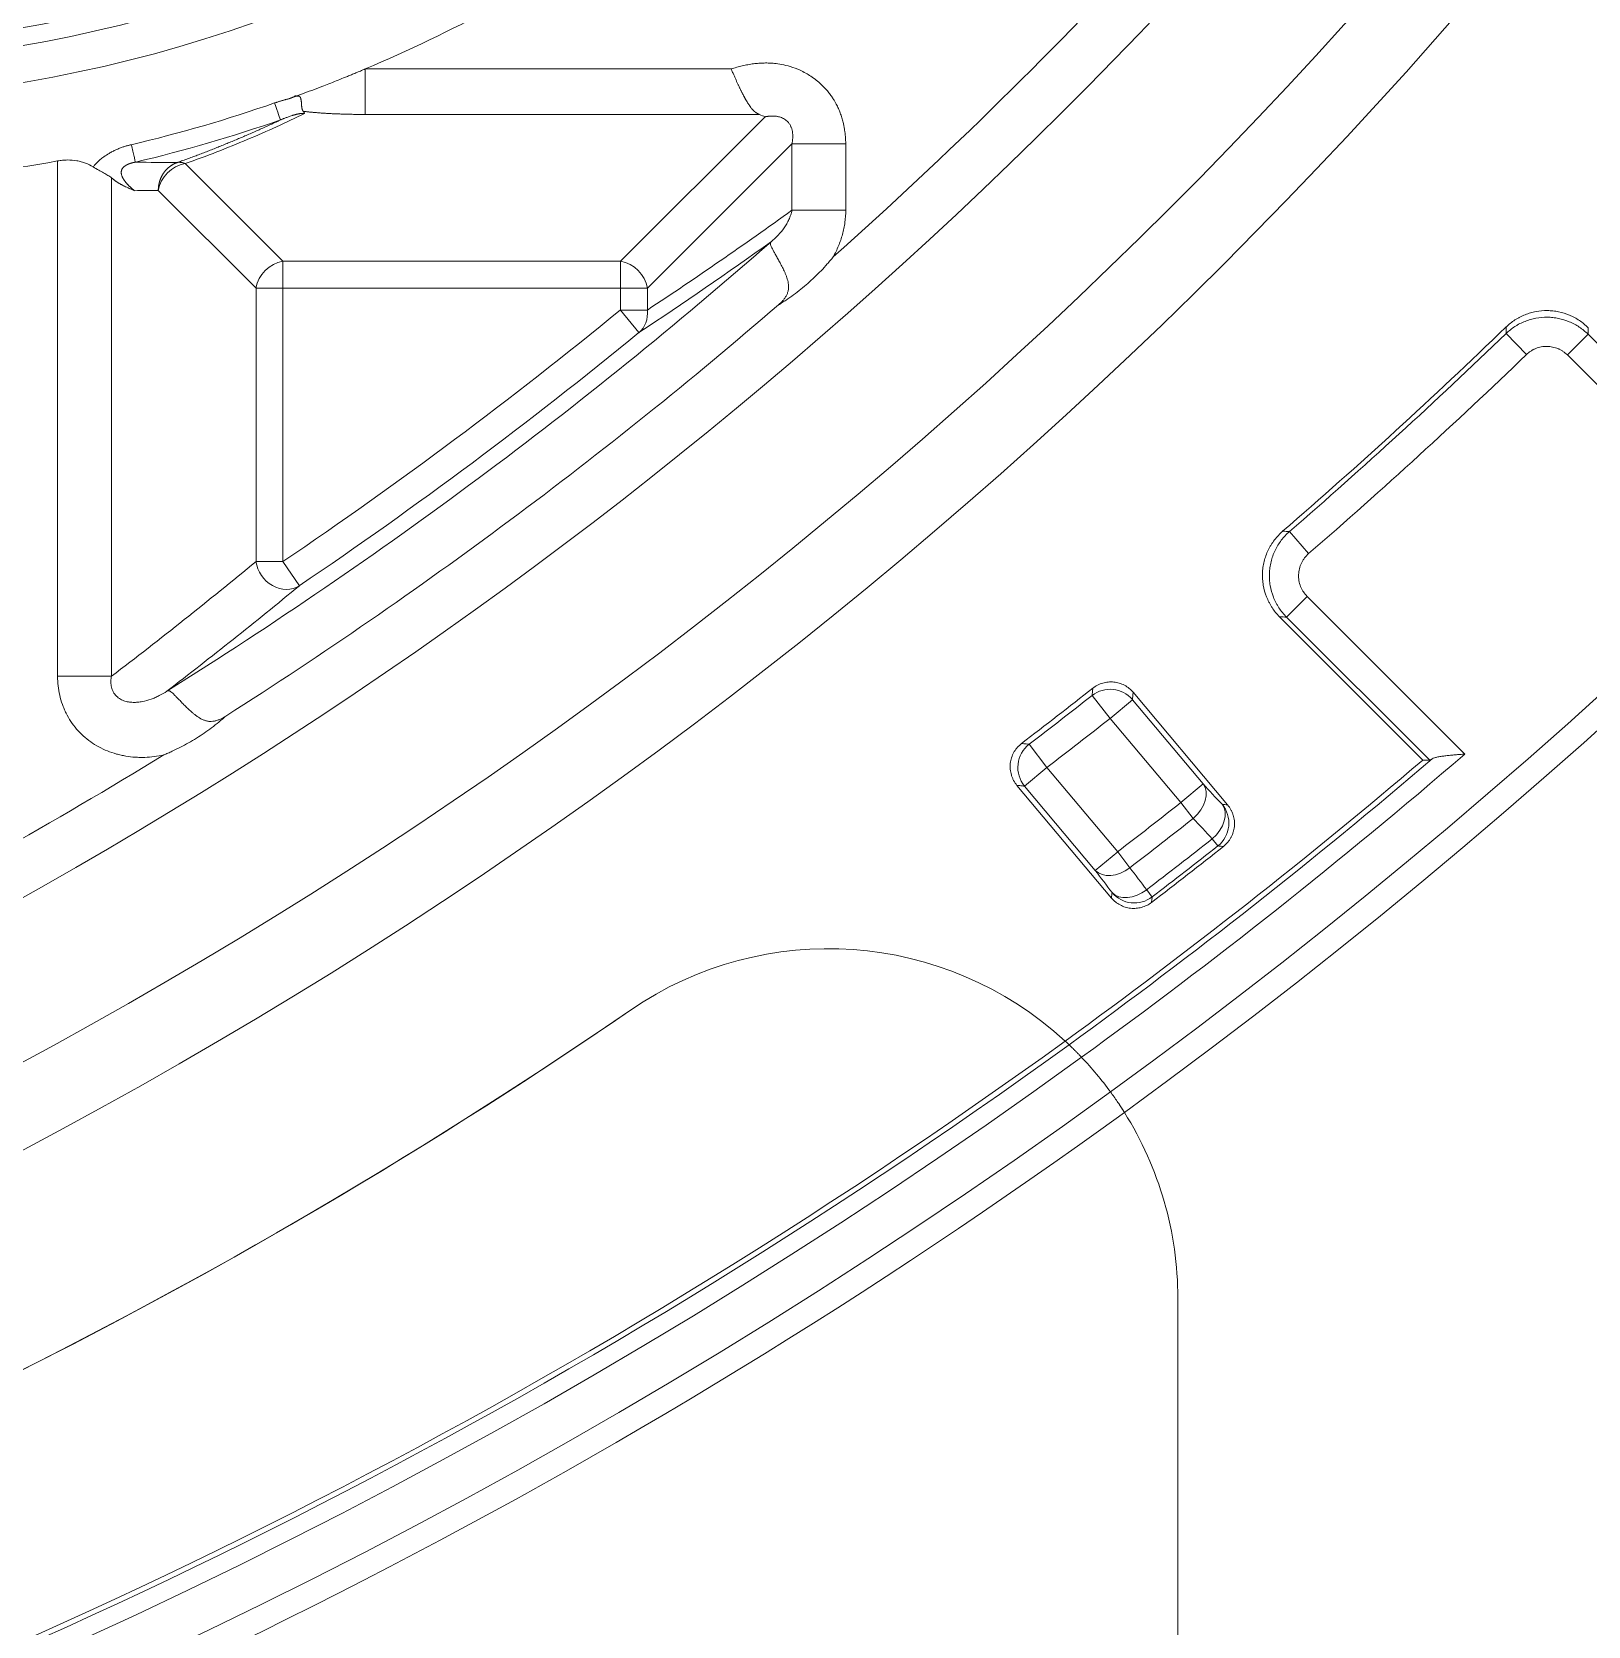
# Model space of a CAD drawing. Header units: millimetres. Extents: x 559 to 1112, y 323 to 643.
# Drawn here: x 759.47 to 786.19, y 403.08 to 430.45 of the extents above; entities that cross this region are included whole.
import ezdxf

# ---------------------------------------------------------------- set-up
doc = ezdxf.new("R2010")
doc.units = ezdxf.units.MM
doc.layers.add('core', color=7, linetype='Continuous', lineweight=20)

msp = doc.modelspace()

# ---------------------------------------------------------------- linework, layer by layer
at = {"layer": 'core', "lineweight": 13}
for p, q in [((771.477, 429.812), (765.195, 429.812)), ((765.195, 429.031), (771.963, 429.031)), ((769.576, 426.509), (772.058, 428.99)), ((772.52, 428.528), (770.038, 426.047)), ((772.52, 428.528), (773.444, 428.528)), ((772.52, 428.528), (772.52, 427.387)), ((773.444, 427.387), (773.444, 428.528)), ((759.913, 428.233), (759.913, 419.384)), ((762.104, 428.186), (763.781, 426.509)), ((760.838, 419.384), (760.838, 427.942)), ((763.319, 426.047), (761.642, 427.724)), ((773.444, 427.387), (772.52, 427.387)), ((769.576, 426.509), (763.781, 426.509)), ((763.781, 426.047), (763.781, 426.509)), ((769.576, 426.509), (769.576, 426.047)), ((763.319, 426.047), (763.781, 426.047)), ((763.319, 426.047), (763.319, 421.354)), ((763.781, 426.047), (769.576, 426.047)), ((763.781, 421.354), (763.781, 426.047)), ((769.576, 426.047), (770.038, 426.047)), ((769.576, 426.047), (769.576, 425.673)), ((770.038, 425.673), (770.038, 426.047)), ((769.576, 425.673), (769.894, 425.285)), ((770.038, 425.673), (769.576, 425.673)), ((785.128, 424.907), (784.78, 425.269)), ((785.832, 424.901), (786.188, 425.256)), ((786.188, 425.256), (788.702, 422.742)), ((788.563, 422.17), (785.832, 424.901)), ((781.391, 421.49), (781.062, 421.87)), ((763.781, 421.354), (763.319, 421.354)), ((763.781, 421.354), (764.063, 420.938)), ((781.365, 420.756), (781.01, 420.4)), ((781.365, 420.756), (784.072, 418.049)), ((783.35, 417.946), (780.892, 420.405)), ((783.469, 417.942), (781.01, 420.4)), ((760.838, 419.384), (759.913, 419.384)), ((778.379, 419.109), (780, 417.176)), ((777.982, 418.661), (777.672, 419.054)), ((777.982, 418.661), (778.366, 418.982)), ((779.579, 417.536), (778.366, 418.982)), ((779.196, 417.215), (777.982, 418.661)), ((776.898, 417.819), (776.594, 418.216)), ((776.514, 417.497), (776.898, 417.819)), ((776.898, 417.819), (778.112, 416.372)), ((778.006, 415.577), (776.383, 417.511)), ((777.728, 416.05), (776.514, 417.497)), ((779.196, 417.215), (779.579, 417.536)), ((779.409, 416.944), (779.196, 417.215)), ((777.728, 416.05), (778.112, 416.372)), ((778.322, 416.098), (778.112, 416.372)), ((779.735, 416.593), (779.831, 416.471)), ((778.704, 415.594), (778.61, 415.718)), ((779.145, 408.707), (779.145, 402.839)), ((779.145, 408.707), (779.145, 402.839))]:
    msp.add_line(p, q, dxfattribs=at)
for centre, radius, start, end in [((719.145, 493.318), 100.6, 305.96599, 77.45703), ((719.145, 493.318), 100.175, 305.97379, 77.45703), ((719.145, 493.318), 99.403, 314.29502, 77.77562), ((719.145, 493.318), 99.101, 314.55525, 77.77562), ((719.145, 493.318), 99.011, 314.62948, 77.83606), ((719.145, 487.282), 85.99, 282.44405, 347.55593), ((719.145, 487.282), 84.657, 283.17659, 346.81803), ((755.361, 453.078), 23.828, 155, 0), ((755.361, 453.078), 23.204, 155, 0), ((755.361, 453.078), 22.9, 155, 0), ((719.145, 487.282), 82.185, 290.31629, 318.42626), ((755.361, 453.078), 25.259, 292.9127, 303.8864), ((719.145, 487.282), 81.296, 311.7016, 317.26117), ((755.361, 453.078), 25.246, 283.3203, 289.1403), ((755.361, 453.078), 25.554, 283.3203, 289.1403), ((755.361, 453.078), 25.259, 274.1211, 280.3825), ((719.145, 487.282), 80.395, 302.03563, 311.25927), ((719.145, 487.282), 81.296, 302.47926, 310.82023), ((719.145, 487.282), 79.617, 304.09967, 309.30282), ((719.145, 493.318), 94.463, 310.86054, 314.01276), ((719.145, 487.282), 80.119, 304.09967, 309.30282), ((719.145, 493.318), 94.544, 310.91241, 313.96533), ((719.145, 493.318), 95.046, 310.91241, 313.96533), ((719.145, 493.318), 94.463, 307.35638, 308.29475), ((719.145, 493.318), 94.554, 307.41388, 308.24145), ((719.145, 493.318), 95.055, 307.41388, 308.24145), ((719.145, 487.282), 81.296, 292.25007, 301.59268), ((719.145, 493.318), 99.403, 305.94357, 310.78089), ((719.145, 493.318), 99.011, 305.90558, 310.42592), ((719.145, 493.318), 99.101, 305.91575, 310.50491), ((719.145, 493.318), 96.942, 307.46426, 308.27569), ((719.145, 493.318), 97.287, 307.46426, 308.27569), ((719.145, 493.318), 97.764, 307.46272, 308.29808), ((719.145, 493.318), 97.987, 307.42483, 308.33888), ((719.145, 493.318), 97.919, 307.46272, 308.29808), ((773.145, 408.707), 6, 47.3506, 124.4987), ((773.145, 408.707), 6, 47.3506, 124.4987), ((719.145, 487.282), 89.341, 235.50132, 304.49868), ((719.145, 487.282), 89.341, 270, 304.49868), ((719.145, 493.318), 99.011, 270, 305.90558), ((719.145, 493.318), 99.101, 270, 305.91575), ((719.145, 493.318), 99.403, 234.05643, 305.94357), ((773.145, 408.707), 6, 36.1552, 43.5558), ((773.145, 408.707), 6, 36.1552, 43.5558), ((719.145, 493.318), 100.175, 234.02621, 305.97379), ((719.145, 493.318), 100.6, 270, 305.96564), ((773.145, 408.707), 6, 0, 32.0971), ((773.145, 408.707), 6, 360, 32.0975)]:
    msp.add_arc(centre, radius, start, end, dxfattribs=at)
for centre, major_axis, ratio, start_param, end_param in [((762.104, 427.724), (-0.356, -0.356), 0.854588, 4.005238, 5.41954), ((728.703, 487.282), (74.576, 0), 0.992534, 5.299878, 5.340414), ((763.781, 426.047), (0.356, 0.356), 0.854588, 0.863645, 2.277948), ((769.576, 426.047), (0.356, -0.356), 0.854588, 0.863645, 2.277948), ((769.576, 425.673), (0.277, -0.42), 0.889007, 0.114547, 1.03955), ((708.152, 487.282), (86.346, 0), 0.992534, 5.368669, 5.405474), ((763.781, 421.354), (0.32, -0.388), 0.873673, 4.088235, 6.175403), ((777.982, 418.661), (-0.499, 0.051), 0.997346, 3.943665, 5.481113), ((776.898, 417.819), (0.055, 0.498), 0.997136, 0.764263, 2.37733), ((779.196, 417.215), (0.368, 0.341), 0.687203, 4.657564, 6.211081), ((779.521, 416.864), (0.368, 0.341), 0.687214, 4.657832, 6.21108), ((779.521, 416.864), (0.051, 0.499), 0.997181, 3.91355, 5.511228), ((778.112, 416.372), (-0.4, -0.303), 0.688349, 0.072212, 1.574579), ((778.4, 415.992), (-0.4, -0.303), 0.688349, 0.072213, 1.574561), ((778.4, 415.992), (-0.498, 0.055), 0.99738, 0.80885, 2.332742)]:
    msp.add_ellipse(centre, major_axis=major_axis, ratio=ratio, start_param=start_param, end_param=end_param, dxfattribs=at)
for points, degree, knots in [([(765.195, 429.812), (765.167, 429.8), (765.113, 429.777), (765.034, 429.744), (764.96, 429.714), (764.89, 429.685), (764.802, 429.65), (764.697, 429.607), (764.573, 429.558), (764.434, 429.504), (764.276, 429.444), (764.144, 429.395), (764.056, 429.363), (764.028, 429.352), (764.014, 429.347)], 3, [0, 0, 0, 0, 0.071466, 0.138927, 0.20238, 0.261808, 0.317189, 0.425116, 0.529853, 0.631442, 0.778683, 0.928282, 0.963901, 1, 1, 1, 1]), ([(765.195, 429.031), (765.195, 429.035), (765.195, 429.043), (765.195, 429.056), (765.195, 429.069), (765.195, 429.083), (765.195, 429.098), (765.195, 429.112), (765.195, 429.127), (765.195, 429.142), (765.195, 429.157), (765.195, 429.173), (765.195, 429.188), (765.195, 429.203), (765.195, 429.218), (765.195, 429.234), (765.195, 429.248), (765.195, 429.263), (765.195, 429.277), (765.195, 429.291), (765.195, 429.305), (765.195, 429.319), (765.195, 429.332), (765.195, 429.345), (765.195, 429.359), (765.195, 429.374), (765.195, 429.389), (765.195, 429.404), (765.195, 429.419), (765.195, 429.434), (765.195, 429.449), (765.195, 429.464), (765.195, 429.48), (765.195, 429.495), (765.195, 429.51), (765.195, 429.526), (765.195, 429.541), (765.195, 429.557), (765.195, 429.572), (765.195, 429.587), (765.195, 429.603), (765.195, 429.618), (765.195, 429.633), (765.195, 429.648), (765.195, 429.664), (765.195, 429.679), (765.195, 429.694), (765.195, 429.709), (765.195, 429.724), (765.195, 429.739), (765.195, 429.754), (765.195, 429.768), (765.195, 429.783), (765.195, 429.798), (765.195, 429.807), (765.195, 429.812)], 3, [0, 0, 0, 0, 0.030149, 0.059591, 0.088324, 0.116352, 0.143672, 0.170286, 0.196193, 0.221394, 0.245888, 0.269676, 0.292756, 0.315129, 0.336795, 0.357754, 0.378007, 0.397553, 0.416393, 0.434526, 0.451954, 0.468674, 0.484688, 0.499996, 0.517671, 0.535242, 0.55271, 0.570074, 0.587334, 0.60449, 0.621544, 0.638496, 0.655346, 0.672093, 0.688737, 0.705277, 0.721715, 0.738049, 0.754281, 0.77041, 0.786435, 0.802359, 0.818179, 0.833897, 0.849512, 0.865024, 0.880432, 0.895738, 0.91094, 0.926039, 0.941036, 0.955931, 0.970723, 0.985412, 1, 1, 1, 1]), ([(773.444, 428.528), (773.444, 428.537), (773.443, 428.553), (773.442, 428.578), (773.441, 428.604), (773.439, 428.631), (773.437, 428.658), (773.434, 428.686), (773.431, 428.714), (773.427, 428.742), (773.423, 428.772), (773.418, 428.801), (773.412, 428.831), (773.406, 428.862), (773.395, 428.91), (773.377, 428.975), (773.35, 429.056), (773.318, 429.134), (773.287, 429.199), (773.257, 429.254), (773.227, 429.304), (773.189, 429.36), (773.142, 429.421), (773.085, 429.486), (773.017, 429.554), (772.937, 429.622), (772.821, 429.706), (772.672, 429.789), (772.501, 429.853), (772.352, 429.89), (772.231, 429.908), (772.131, 429.914), (772.042, 429.915), (771.951, 429.911), (771.875, 429.903), (771.812, 429.894), (771.764, 429.885), (771.715, 429.876), (771.667, 429.865), (771.619, 429.853), (771.572, 429.841), (771.524, 429.827), (771.493, 429.817), (771.477, 429.812)], 3, [0, 0, 0, 0, 0.008869, 0.017964, 0.027282, 0.036821, 0.046577, 0.056547, 0.066729, 0.077121, 0.08772, 0.098525, 0.109535, 0.120747, 0.132163, 0.163031, 0.193503, 0.223645, 0.25352, 0.270972, 0.291847, 0.316118, 0.343765, 0.374788, 0.409207, 0.447075, 0.488479, 0.563998, 0.629461, 0.684694, 0.729343, 0.760941, 0.792915, 0.825305, 0.858153, 0.875841, 0.893529, 0.911222, 0.928928, 0.946654, 0.964403, 0.982184, 1, 1, 1, 1]), ([(771.963, 429.031), (771.961, 429.032), (771.956, 429.033), (771.95, 429.036), (771.943, 429.039), (771.937, 429.042), (771.931, 429.045), (771.924, 429.049), (771.918, 429.052), (771.912, 429.056), (771.905, 429.06), (771.899, 429.064), (771.893, 429.069), (771.886, 429.074), (771.88, 429.079), (771.874, 429.084), (771.867, 429.09), (771.861, 429.096), (771.855, 429.102), (771.848, 429.109), (771.842, 429.116), (771.836, 429.123), (771.826, 429.134), (771.811, 429.154), (771.788, 429.187), (771.756, 429.235), (771.731, 429.279), (771.713, 429.31), (771.707, 429.321), (771.701, 429.333), (771.694, 429.345), (771.687, 429.358), (771.68, 429.372), (771.672, 429.387), (771.664, 429.402), (771.656, 429.418), (771.648, 429.435), (771.639, 429.452), (771.63, 429.471), (771.621, 429.49), (771.611, 429.51), (771.602, 429.531), (771.592, 429.553), (771.581, 429.575), (771.571, 429.598), (771.56, 429.622), (771.549, 429.647), (771.538, 429.673), (771.526, 429.699), (771.514, 429.726), (771.502, 429.754), (771.489, 429.783), (771.481, 429.802), (771.477, 429.812)], 3, [0, 0, 0, 0, 0.008006, 0.016222, 0.024655, 0.033311, 0.042193, 0.051306, 0.060655, 0.070244, 0.080075, 0.090152, 0.100479, 0.111058, 0.121891, 0.132982, 0.144333, 0.155945, 0.167821, 0.179963, 0.192372, 0.20505, 0.217998, 0.249849, 0.300204, 0.369061, 0.456414, 0.469363, 0.482948, 0.49717, 0.512029, 0.527524, 0.543656, 0.560425, 0.57783, 0.595872, 0.61455, 0.633866, 0.653818, 0.674406, 0.695632, 0.717494, 0.739993, 0.763128, 0.7869, 0.811309, 0.836355, 0.862037, 0.888356, 0.915312, 0.942905, 0.971134, 1, 1, 1, 1]), ([(763.639, 429.228), (763.646, 429.23), (763.659, 429.235), (763.679, 429.241), (763.699, 429.248), (763.719, 429.254), (763.739, 429.26), (763.759, 429.266), (763.779, 429.272), (763.799, 429.278), (763.818, 429.283), (763.837, 429.288), (763.857, 429.293), (763.87, 429.296), (763.876, 429.298)], 3, [0, 0, 0, 0, 0.086639, 0.172632, 0.257991, 0.34273, 0.426863, 0.510403, 0.593365, 0.675761, 0.757608, 0.83892, 0.919712, 1, 1, 1, 1]), ([(764.013, 429.347), (764.012, 429.348), (764.008, 429.349), (764.003, 429.35), (763.998, 429.351), (763.994, 429.352), (763.991, 429.352), (763.988, 429.351), (763.986, 429.35), (763.984, 429.349), (763.984, 429.347), (763.984, 429.346), (763.983, 429.345), (763.982, 429.344), (763.981, 429.343), (763.98, 429.342), (763.979, 429.341), (763.978, 429.34), (763.976, 429.338), (763.974, 429.337), (763.973, 429.336), (763.97, 429.335), (763.968, 429.334), (763.966, 429.332), (763.963, 429.331), (763.96, 429.33), (763.957, 429.328), (763.954, 429.327), (763.951, 429.326), (763.947, 429.324), (763.944, 429.323), (763.94, 429.321), (763.936, 429.319), (763.931, 429.318), (763.927, 429.316), (763.923, 429.314), (763.918, 429.313), (763.913, 429.311), (763.908, 429.309), (763.903, 429.307), (763.897, 429.305), (763.892, 429.303), (763.886, 429.301), (763.882, 429.3), (763.88, 429.299)], 3, [0, 0, 0, 0, 0.044619, 0.083558, 0.116881, 0.144745, 0.167476, 0.185728, 0.200799, 0.214921, 0.23074, 0.238844, 0.247324, 0.256333, 0.265998, 0.276421, 0.287685, 0.299852, 0.312973, 0.327087, 0.342225, 0.358413, 0.37567, 0.394014, 0.413457, 0.43401, 0.455684, 0.478485, 0.502419, 0.527494, 0.553712, 0.581079, 0.609598, 0.639272, 0.670103, 0.702094, 0.735248, 0.769566, 0.805049, 0.8417, 0.879519, 0.918508, 0.958668, 1, 1, 1, 1]), ([(764.014, 429.347), (763.992, 429.339), (763.959, 429.327), (763.914, 429.311), (763.891, 429.303), (763.88, 429.299)], 3, [0, 0, 0, 0, 0.488492, 0.744442, 1, 1, 1, 1]), ([(764.129, 429.086), (764.129, 429.086), (764.127, 429.088), (764.125, 429.091), (764.123, 429.094), (764.121, 429.098), (764.119, 429.101), (764.117, 429.105), (764.115, 429.109), (764.114, 429.114), (764.112, 429.119), (764.111, 429.124), (764.11, 429.129), (764.108, 429.135), (764.107, 429.141), (764.106, 429.147), (764.105, 429.154), (764.104, 429.162), (764.103, 429.169), (764.102, 429.177), (764.101, 429.186), (764.101, 429.195), (764.1, 429.205), (764.1, 429.216), (764.099, 429.227), (764.098, 429.24), (764.097, 429.252), (764.095, 429.263), (764.093, 429.273), (764.092, 429.283), (764.09, 429.292), (764.088, 429.301), (764.086, 429.308), (764.084, 429.315), (764.082, 429.321), (764.08, 429.326), (764.078, 429.33), (764.077, 429.333), (764.075, 429.335), (764.073, 429.337), (764.071, 429.339), (764.068, 429.34), (764.066, 429.342), (764.063, 429.343), (764.06, 429.344), (764.057, 429.344), (764.054, 429.345), (764.051, 429.345), (764.047, 429.345), (764.043, 429.344), (764.038, 429.344), (764.034, 429.344), (764.03, 429.344), (764.027, 429.345), (764.024, 429.345), (764.021, 429.345), (764.018, 429.346), (764.017, 429.346), (764.015, 429.347), (764.014, 429.347), (764.013, 429.347)], 3, [0, 0, 0, 0, 0.014027, 0.028752, 0.044205, 0.060417, 0.077414, 0.095219, 0.113854, 0.133338, 0.15369, 0.174924, 0.197055, 0.220094, 0.244052, 0.26894, 0.294764, 0.321532, 0.349249, 0.377919, 0.407545, 0.438131, 0.469676, 0.502181, 0.542559, 0.580684, 0.616527, 0.650061, 0.681259, 0.710097, 0.736552, 0.760603, 0.78223, 0.801419, 0.818155, 0.832432, 0.844249, 0.853621, 0.860594, 0.867609, 0.874452, 0.881167, 0.887804, 0.894413, 0.901044, 0.907749, 0.914576, 0.921571, 0.928777, 0.938368, 0.947324, 0.955654, 0.963363, 0.970463, 0.976967, 0.982891, 0.98826, 0.993104, 0.9966, 1, 1, 1, 1]), ([(761.975, 428.208), (761.99, 428.213), (762.02, 428.224), (762.065, 428.24), (762.11, 428.256), (762.155, 428.273), (762.2, 428.289), (762.244, 428.306), (762.289, 428.323), (762.334, 428.34), (762.378, 428.357), (762.423, 428.374), (762.467, 428.391), (762.512, 428.408), (762.556, 428.426), (762.601, 428.443), (762.645, 428.461), (762.689, 428.479), (762.734, 428.497), (762.778, 428.515), (762.822, 428.533), (762.866, 428.551), (762.91, 428.569), (762.954, 428.587), (762.999, 428.606), (763.042, 428.625), (763.086, 428.643), (763.13, 428.662), (763.174, 428.681), (763.218, 428.7), (763.262, 428.719), (763.305, 428.738), (763.349, 428.758), (763.393, 428.777), (763.436, 428.797), (763.48, 428.817), (763.523, 428.836), (763.567, 428.856), (763.61, 428.876), (763.653, 428.896), (763.697, 428.916), (763.726, 428.93), (763.74, 428.937)], 3, [0, 0, 0, 0, 0.02374, 0.047541, 0.071405, 0.095331, 0.11932, 0.143371, 0.167486, 0.191663, 0.215905, 0.24021, 0.264578, 0.289011, 0.313509, 0.338071, 0.362697, 0.387389, 0.412146, 0.436968, 0.461856, 0.48681, 0.51183, 0.536915, 0.562068, 0.587287, 0.612572, 0.637925, 0.663345, 0.688832, 0.714387, 0.740009, 0.7657, 0.791458, 0.817285, 0.84318, 0.869144, 0.895177, 0.921279, 0.94745, 0.97369, 1, 1, 1, 1]), ([(763.74, 428.937), (763.744, 428.938), (763.753, 428.942), (763.767, 428.948), (763.784, 428.955), (763.804, 428.963), (763.826, 428.971), (763.851, 428.981), (763.878, 428.991), (763.908, 429.001), (763.933, 429.01), (763.953, 429.016), (763.968, 429.021), (763.982, 429.025), (763.995, 429.029), (764.009, 429.032), (764.022, 429.035), (764.035, 429.038), (764.048, 429.041), (764.06, 429.043), (764.072, 429.045), (764.084, 429.046), (764.095, 429.047), (764.106, 429.048), (764.116, 429.048), (764.126, 429.048), (764.135, 429.047), (764.144, 429.046), (764.15, 429.045), (764.152, 429.045)], 3, [0, 0, 0, 0, 0.031049, 0.069373, 0.114772, 0.166972, 0.22561, 0.290217, 0.360201, 0.434827, 0.513205, 0.548767, 0.583348, 0.616929, 0.649495, 0.68103, 0.711525, 0.74097, 0.769363, 0.796706, 0.823005, 0.848276, 0.872544, 0.895841, 0.918217, 0.939732, 0.960465, 0.980515, 1, 1, 1, 1]), ([(765.195, 429.031), (764.861, 429.031), (764.34, 429.06), (764.129, 429.085)], 2, [0, 0, 0, 0.571429, 1, 1, 1]), ([(772.058, 428.99), (772.062, 428.991), (772.071, 428.993), (772.085, 428.995), (772.099, 428.997), (772.113, 428.999), (772.128, 429.001), (772.143, 429.002), (772.159, 429.003), (772.174, 429.004), (772.19, 429.004), (772.207, 429.003), (772.223, 429.003), (772.239, 429.001), (772.256, 428.999), (772.279, 428.995), (772.307, 428.989), (772.342, 428.977), (772.375, 428.961), (772.408, 428.941), (772.434, 428.919), (772.454, 428.899), (772.468, 428.881), (772.482, 428.862), (772.493, 428.842), (772.503, 428.821), (772.512, 428.799), (772.519, 428.777), (772.525, 428.754), (772.529, 428.73), (772.532, 428.706), (772.534, 428.682), (772.535, 428.657), (772.534, 428.632), (772.532, 428.606), (772.529, 428.58), (772.525, 428.554), (772.522, 428.537), (772.52, 428.528)], 3, [0, 0, 0, 0, 0.017465, 0.035371, 0.053688, 0.072382, 0.091421, 0.110774, 0.130408, 0.150291, 0.170392, 0.190683, 0.211134, 0.23172, 0.252418, 0.273208, 0.316318, 0.359699, 0.403437, 0.447817, 0.493372, 0.520676, 0.547738, 0.574735, 0.601828, 0.629155, 0.656835, 0.684964, 0.713619, 0.742859, 0.772725, 0.803242, 0.834422, 0.866268, 0.89877, 0.931909, 0.965663, 1, 1, 1, 1]), ([(761.178, 428.511), (761.172, 428.51), (761.159, 428.507), (761.139, 428.502), (761.116, 428.496), (761.092, 428.489), (761.066, 428.481), (761.038, 428.472), (761.008, 428.461), (760.967, 428.446), (760.915, 428.424), (760.855, 428.395), (760.784, 428.356), (760.712, 428.309), (760.657, 428.266), (760.625, 428.239), (760.607, 428.222), (760.589, 428.205), (760.572, 428.187), (760.555, 428.169), (760.539, 428.15), (760.528, 428.137), (760.523, 428.131)], 3, [0, 0, 0, 0, 0.023007, 0.048756, 0.077212, 0.108344, 0.142124, 0.178526, 0.217531, 0.259125, 0.343794, 0.427867, 0.511504, 0.654234, 0.758205, 0.791295, 0.824875, 0.858942, 0.893493, 0.928522, 0.964026, 1, 1, 1, 1]), ([(761.249, 428.212), (761.247, 428.218), (761.242, 428.24), (761.227, 428.305), (761.205, 428.397), (761.187, 428.472), (761.178, 428.511)], 3, [0, 0, 0, 0, 0.253319, 0.507134, 0.760948, 1, 1, 1, 1]), ([(760.523, 428.131), (760.482, 428.155), (760.439, 428.177), (760.369, 428.204), (760.345, 428.212), (760.307, 428.222), (760.294, 428.225), (760.269, 428.231), (760.256, 428.233), (760.191, 428.245), (760.137, 428.249), (760.067, 428.249), (760.053, 428.248), (760.025, 428.247), (759.983, 428.244), (759.941, 428.238), (759.913, 428.233)], 3, [0, 0, 0, 0, 0.25, 0.25, 0.375, 0.375, 0.4375, 0.4375, 0.5, 0.5, 0.75, 0.75, 0.8125, 0.8125, 0.875, 1, 1, 1, 1]), ([(760.838, 427.942), (760.82, 427.957), (760.8, 427.971), (760.767, 427.991), (760.755, 427.998), (760.73, 428.012), (760.717, 428.019), (760.677, 428.041), (760.648, 428.057), (760.588, 428.091), (760.556, 428.11), (760.523, 428.131)], 3, [0, 0, 0, 0, 0.25, 0.25, 0.375, 0.375, 0.5, 0.5, 0.75, 0.75, 1, 1, 1, 1]), ([(761.236, 427.722), (761.231, 427.726), (761.222, 427.733), (761.208, 427.744), (761.195, 427.755), (761.182, 427.765), (761.17, 427.776), (761.159, 427.786), (761.148, 427.796), (761.138, 427.806), (761.128, 427.816), (761.118, 427.825), (761.11, 427.834), (761.101, 427.843), (761.094, 427.852), (761.086, 427.861), (761.08, 427.869), (761.073, 427.877), (761.067, 427.885), (761.062, 427.892), (761.057, 427.9), (761.052, 427.907), (761.048, 427.914), (761.044, 427.92), (761.04, 427.926), (761.037, 427.932), (761.034, 427.938), (761.031, 427.943), (761.028, 427.948), (761.026, 427.953), (761.024, 427.958), (761.022, 427.962), (761.021, 427.966), (761.019, 427.97), (761.016, 427.978), (761.012, 427.991), (761.008, 428.008), (761.006, 428.023), (761.005, 428.038), (761.006, 428.052), (761.009, 428.064), (761.011, 428.075), (761.015, 428.085), (761.02, 428.094), (761.025, 428.103), (761.031, 428.111), (761.037, 428.118), (761.043, 428.125), (761.049, 428.13), (761.055, 428.135), (761.06, 428.14), (761.065, 428.143), (761.071, 428.147), (761.076, 428.151), (761.081, 428.154), (761.086, 428.157), (761.092, 428.16), (761.097, 428.163), (761.102, 428.166), (761.108, 428.169), (761.113, 428.171), (761.118, 428.174), (761.124, 428.176), (761.129, 428.178), (761.134, 428.181), (761.14, 428.183), (761.145, 428.185), (761.15, 428.186), (761.155, 428.188), (761.16, 428.19), (761.165, 428.192), (761.17, 428.193), (761.174, 428.195), (761.179, 428.196), (761.184, 428.197), (761.188, 428.198), (761.193, 428.2), (761.197, 428.201), (761.201, 428.202), (761.205, 428.203), (761.209, 428.204), (761.213, 428.205), (761.217, 428.205), (761.22, 428.206), (761.224, 428.207), (761.227, 428.208), (761.23, 428.208), (761.233, 428.209), (761.236, 428.209), (761.239, 428.21), (761.242, 428.21), (761.244, 428.211), (761.247, 428.211), (761.248, 428.211), (761.249, 428.212)], 3, [0, 0, 0, 0, 0.028792, 0.056944, 0.084428, 0.11122, 0.137298, 0.162646, 0.18725, 0.211101, 0.23419, 0.256514, 0.27807, 0.298858, 0.318879, 0.338138, 0.356639, 0.374389, 0.391396, 0.407669, 0.423217, 0.438051, 0.452184, 0.465627, 0.478393, 0.490496, 0.501949, 0.512767, 0.522963, 0.532551, 0.541543, 0.549952, 0.557787, 0.565058, 0.571774, 0.605909, 0.636846, 0.664664, 0.6895, 0.71159, 0.731201, 0.748582, 0.763518, 0.776902, 0.788873, 0.79956, 0.809084, 0.817553, 0.825066, 0.831713, 0.836963, 0.842097, 0.847126, 0.852061, 0.85691, 0.861684, 0.866389, 0.871034, 0.875623, 0.880163, 0.884657, 0.889109, 0.893522, 0.897896, 0.902234, 0.906534, 0.910797, 0.915021, 0.919205, 0.923347, 0.927444, 0.931492, 0.935489, 0.93943, 0.943313, 0.947132, 0.950884, 0.954564, 0.958167, 0.96169, 0.965127, 0.968473, 0.971725, 0.974877, 0.977926, 0.980866, 0.983694, 0.986405, 0.988994, 0.99146, 0.993796, 0.996001, 0.99807, 1, 1, 1, 1]), ([(761.975, 428.208), (761.972, 428.207), (761.966, 428.204), (761.956, 428.201), (761.947, 428.198), (761.938, 428.194), (761.929, 428.19), (761.919, 428.186), (761.91, 428.181), (761.902, 428.177), (761.893, 428.172), (761.884, 428.167), (761.876, 428.162), (761.867, 428.156), (761.859, 428.151), (761.851, 428.145), (761.843, 428.14), (761.835, 428.134), (761.828, 428.128), (761.82, 428.121), (761.813, 428.115), (761.805, 428.108), (761.798, 428.102), (761.791, 428.095), (761.784, 428.088), (761.778, 428.081), (761.771, 428.074), (761.765, 428.067), (761.759, 428.059), (761.753, 428.052), (761.747, 428.044), (761.741, 428.037), (761.736, 428.029), (761.73, 428.021), (761.725, 428.013), (761.72, 428.005), (761.715, 427.997), (761.71, 427.989), (761.706, 427.98), (761.701, 427.972), (761.697, 427.964), (761.693, 427.955), (761.689, 427.947), (761.685, 427.938), (761.681, 427.93), (761.678, 427.921), (761.675, 427.912), (761.672, 427.904), (761.669, 427.895), (761.666, 427.886), (761.663, 427.877), (761.661, 427.868), (761.658, 427.86), (761.656, 427.851), (761.654, 427.842), (761.652, 427.833), (761.65, 427.824), (761.649, 427.815), (761.648, 427.806), (761.646, 427.797), (761.645, 427.788), (761.644, 427.779), (761.643, 427.769), (761.643, 427.76), (761.642, 427.751), (761.642, 427.742), (761.642, 427.733), (761.642, 427.727), (761.642, 427.724)], 3, [0, 0, 0, 0, 0.016908, 0.033756, 0.050544, 0.067272, 0.083939, 0.100545, 0.117091, 0.133575, 0.149997, 0.166358, 0.182658, 0.198896, 0.215073, 0.231188, 0.247242, 0.263235, 0.279167, 0.295038, 0.310849, 0.326601, 0.342292, 0.357925, 0.373499, 0.389016, 0.404474, 0.419876, 0.435221, 0.450511, 0.465745, 0.480926, 0.496053, 0.511128, 0.52615, 0.541122, 0.556044, 0.570916, 0.585741, 0.600519, 0.61525, 0.629936, 0.644579, 0.659179, 0.673737, 0.688254, 0.702732, 0.717172, 0.731575, 0.745943, 0.760276, 0.774576, 0.788844, 0.803082, 0.817291, 0.831472, 0.845626, 0.859756, 0.873863, 0.887947, 0.90201, 0.916055, 0.930081, 0.944092, 0.958087, 0.97207, 0.98604, 1, 1, 1, 1]), ([(762.104, 428.186), (762.101, 428.187), (762.096, 428.19), (762.088, 428.193), (762.08, 428.196), (762.072, 428.198), (762.064, 428.201), (762.055, 428.203), (762.047, 428.205), (762.038, 428.206), (762.029, 428.207), (762.021, 428.208), (762.012, 428.209), (762.003, 428.209), (761.994, 428.209), (761.984, 428.209), (761.978, 428.208), (761.975, 428.208)], 3, [0, 0, 0, 0, 0.058859, 0.118845, 0.179957, 0.242194, 0.305555, 0.370037, 0.435637, 0.50235, 0.570172, 0.639097, 0.709118, 0.780228, 0.852418, 0.925679, 1, 1, 1, 1]), ([(760.838, 427.942), (760.841, 427.939), (760.848, 427.933), (760.859, 427.924), (760.871, 427.915), (760.882, 427.906), (760.895, 427.897), (760.907, 427.888), (760.92, 427.879), (760.934, 427.87), (760.948, 427.861), (760.962, 427.852), (760.977, 427.844), (760.992, 427.835), (761.008, 427.826), (761.031, 427.814), (761.062, 427.798), (761.101, 427.78), (761.144, 427.761), (761.189, 427.741), (761.22, 427.729), (761.236, 427.722)], 3, [0, 0, 0, 0, 0.027458, 0.05578, 0.085, 0.115149, 0.146255, 0.178337, 0.211411, 0.245509, 0.280686, 0.316997, 0.35449, 0.393201, 0.433157, 0.474379, 0.565289, 0.663514, 0.768977, 0.88135, 1, 1, 1, 1]), ([(772.168, 426.85), (772.188, 426.867), (772.208, 426.885), (772.248, 426.922), (772.267, 426.941), (772.322, 427), (772.356, 427.041), (772.402, 427.107), (772.417, 427.13), (772.444, 427.178), (772.457, 427.202), (772.48, 427.252), (772.49, 427.278), (772.508, 427.331), (772.515, 427.358), (772.52, 427.387)], 3, [0, 0, 0, 0, 0.125, 0.125, 0.25, 0.25, 0.5, 0.5, 0.625, 0.625, 0.75, 0.75, 0.875, 0.875, 1, 1, 1, 1]), ([(773.228, 426.584), (773.262, 426.646), (773.293, 426.709), (773.333, 426.806), (773.345, 426.839), (773.368, 426.905), (773.378, 426.938), (773.397, 427.006), (773.405, 427.04), (773.419, 427.109), (773.425, 427.143), (773.439, 427.247), (773.444, 427.316), (773.444, 427.387)], 3, [0, 0, 0, 0, 0.25, 0.25, 0.375, 0.375, 0.5, 0.5, 0.625, 0.625, 0.75, 0.75, 1, 1, 1, 1]), ([(772.163, 426.846), (772.162, 426.845), (772.161, 426.844), (772.16, 426.843), (772.159, 426.842), (772.158, 426.84), (772.157, 426.839), (772.154, 426.835), (772.153, 426.833), (772.151, 426.828), (772.15, 426.824), (772.149, 426.816), (772.15, 426.812), (772.151, 426.803), (772.152, 426.799), (772.156, 426.784), (772.16, 426.773), (772.171, 426.749), (772.177, 426.736), (772.189, 426.714), (772.193, 426.706), (772.201, 426.69), (772.206, 426.681), (772.22, 426.655), (772.231, 426.637), (772.253, 426.597), (772.265, 426.576), (772.29, 426.531), (772.303, 426.508), (772.329, 426.458), (772.343, 426.432), (772.37, 426.379), (772.383, 426.351), (772.403, 426.306), (772.409, 426.291), (772.421, 426.26), (772.427, 426.245), (772.443, 426.197), (772.452, 426.164), (772.458, 426.12), (772.459, 426.112), (772.461, 426.094), (772.461, 426.085), (772.462, 426.059), (772.461, 426.041), (772.457, 426.015), (772.456, 426.006), (772.451, 425.988), (772.449, 425.98), (772.441, 425.954), (772.434, 425.938), (772.421, 425.914), (772.417, 425.906), (772.407, 425.891), (772.402, 425.883), (772.387, 425.862), (772.376, 425.848), (772.341, 425.808), (772.315, 425.783), (772.288, 425.76)], 3, [0, 0, 0, 0, 0.003906, 0.003906, 0.007813, 0.007813, 0.015625, 0.015625, 0.03125, 0.03125, 0.0625, 0.0625, 0.09375, 0.09375, 0.125, 0.125, 0.1875, 0.1875, 0.25, 0.25, 0.28125, 0.28125, 0.3125, 0.3125, 0.375, 0.375, 0.4375, 0.4375, 0.5, 0.5, 0.5625, 0.5625, 0.625, 0.625, 0.65625, 0.65625, 0.6875, 0.6875, 0.75, 0.75, 0.765625, 0.765625, 0.78125, 0.78125, 0.8125, 0.8125, 0.828125, 0.828125, 0.84375, 0.84375, 0.875, 0.875, 0.890625, 0.890625, 0.90625, 0.90625, 0.9375, 0.9375, 1, 1, 1, 1]), ([(772.167, 426.85), (772.167, 426.849), (772.166, 426.849), (772.165, 426.848), (772.165, 426.847), (772.164, 426.847), (772.164, 426.846), (772.163, 426.846)], 3, [0, 0, 0, 0, 0.173522, 0.354414, 0.549163, 0.763024, 1, 1, 1, 1]), ([(772.288, 425.76), (772.31, 425.773), (772.332, 425.787), (772.376, 425.815), (772.442, 425.859), (772.506, 425.904), (772.632, 425.996), (772.714, 426.062), (772.872, 426.2), (772.948, 426.273), (773.057, 426.386), (773.092, 426.425), (773.144, 426.484), (773.161, 426.504), (773.195, 426.544), (773.211, 426.564), (773.228, 426.584)], 3, [0, 0, 0, 0, 0.0625, 0.0625, 0.125, 0.25, 0.25, 0.5, 0.5, 0.75, 0.75, 0.875, 0.875, 0.9375, 0.9375, 1, 1, 1, 1]), ([(786.189, 425.369), (786.142, 425.415), (786.092, 425.457), (786.012, 425.511), (785.984, 425.528), (785.926, 425.558), (785.897, 425.573), (785.807, 425.61), (785.745, 425.63), (785.65, 425.649), (785.617, 425.654), (785.552, 425.661), (785.52, 425.663), (785.422, 425.664), (785.358, 425.658), (785.278, 425.643), (785.262, 425.64), (785.23, 425.632), (785.183, 425.62), (785.106, 425.594), (785.047, 425.567), (785.004, 425.544), (784.99, 425.537), (784.961, 425.52), (784.947, 425.512), (784.878, 425.467), (784.827, 425.427), (784.78, 425.381)], 3, [0, 0, 0, 0, 0.125, 0.125, 0.1875, 0.1875, 0.25, 0.25, 0.375, 0.375, 0.4375, 0.4375, 0.5, 0.5, 0.625, 0.625, 0.65625, 0.65625, 0.6875, 0.75, 0.8125, 0.8125, 0.84375, 0.84375, 0.875, 0.875, 1, 1, 1, 1]), ([(784.78, 425.269), (784.827, 425.314), (784.878, 425.355), (784.947, 425.399), (784.961, 425.408), (784.989, 425.424), (785.032, 425.447), (785.106, 425.48), (785.167, 425.501), (785.229, 425.519), (785.261, 425.527), (785.357, 425.545), (785.422, 425.551), (785.519, 425.55), (785.551, 425.548), (785.617, 425.541), (785.649, 425.536), (785.744, 425.516), (785.806, 425.497), (785.896, 425.459), (785.925, 425.445), (785.983, 425.414), (786.011, 425.398), (786.091, 425.344), (786.141, 425.303), (786.188, 425.256)], 3, [0, 0, 0, 0, 0.125, 0.125, 0.15625, 0.15625, 0.1875, 0.25, 0.3125, 0.3125, 0.375, 0.375, 0.5, 0.5, 0.5625, 0.5625, 0.625, 0.625, 0.75, 0.75, 0.8125, 0.8125, 0.875, 0.875, 1, 1, 1, 1]), ([(785.832, 424.901), (785.809, 424.924), (785.784, 424.945), (785.744, 424.972), (785.73, 424.98), (785.701, 424.996), (785.687, 425.003), (785.642, 425.022), (785.611, 425.031), (785.563, 425.041), (785.547, 425.044), (785.514, 425.047), (785.498, 425.048), (785.45, 425.049), (785.417, 425.046), (785.369, 425.037), (785.353, 425.033), (785.322, 425.024), (785.291, 425.013), (785.262, 425), (785.233, 424.985), (785.219, 424.977), (785.178, 424.95), (785.152, 424.93), (785.128, 424.907)], 3, [0, 0, 0, 0, 0.125, 0.125, 0.1875, 0.1875, 0.25, 0.25, 0.375, 0.375, 0.4375, 0.4375, 0.5, 0.5, 0.625, 0.625, 0.6875, 0.6875, 0.75, 0.8125, 0.8125, 0.875, 0.875, 1, 1, 1, 1]), ([(780.945, 421.875), (780.893, 421.829), (780.846, 421.779), (780.783, 421.698), (780.764, 421.669), (780.737, 421.625), (780.728, 421.61), (780.711, 421.58), (780.704, 421.565), (780.666, 421.487), (780.643, 421.423), (780.623, 421.339), (780.619, 421.322), (780.612, 421.288), (780.609, 421.271), (780.602, 421.22), (780.596, 421.152), (780.597, 421.083), (780.601, 421.032), (780.602, 421.015), (780.606, 420.98), (780.609, 420.963), (780.623, 420.878), (780.642, 420.812), (780.68, 420.716), (780.694, 420.685), (780.718, 420.639), (780.726, 420.623), (780.743, 420.594), (780.752, 420.579), (780.8, 420.507), (780.843, 420.454), (780.892, 420.405)], 3, [0, 0, 0, 0, 0.125, 0.125, 0.1875, 0.1875, 0.21875, 0.21875, 0.25, 0.25, 0.375, 0.375, 0.40625, 0.40625, 0.4375, 0.4375, 0.5, 0.5625, 0.5625, 0.59375, 0.59375, 0.625, 0.625, 0.75, 0.75, 0.8125, 0.8125, 0.84375, 0.84375, 0.875, 0.875, 1, 1, 1, 1]), ([(781.01, 420.4), (780.961, 420.449), (780.918, 420.503), (780.871, 420.575), (780.862, 420.589), (780.845, 420.619), (780.836, 420.634), (780.812, 420.68), (780.798, 420.712), (780.761, 420.807), (780.742, 420.873), (780.728, 420.958), (780.725, 420.975), (780.721, 421.01), (780.72, 421.027), (780.716, 421.078), (780.715, 421.146), (780.721, 421.215), (780.728, 421.266), (780.731, 421.283), (780.738, 421.317), (780.741, 421.334), (780.762, 421.417), (780.785, 421.481), (780.822, 421.559), (780.829, 421.574), (780.846, 421.605), (780.854, 421.62), (780.881, 421.664), (780.92, 421.72), (780.964, 421.773), (781.011, 421.823), (781.036, 421.847), (781.062, 421.87)], 3, [0, 0, 0, 0, 0.125, 0.125, 0.15625, 0.15625, 0.1875, 0.1875, 0.25, 0.25, 0.375, 0.375, 0.40625, 0.40625, 0.4375, 0.4375, 0.5, 0.5625, 0.5625, 0.59375, 0.59375, 0.625, 0.625, 0.75, 0.75, 0.78125, 0.78125, 0.8125, 0.8125, 0.875, 0.9375, 0.9375, 1, 1, 1, 1]), ([(781.391, 421.49), (781.365, 421.468), (781.342, 421.443), (781.311, 421.402), (781.301, 421.388), (781.287, 421.366), (781.283, 421.358), (781.275, 421.343), (781.271, 421.335), (781.252, 421.296), (781.241, 421.264), (781.228, 421.214), (781.225, 421.197), (781.22, 421.163), (781.217, 421.129), (781.218, 421.095), (781.22, 421.06), (781.222, 421.043), (781.231, 420.992), (781.24, 420.959), (781.259, 420.911), (781.266, 420.896), (781.282, 420.865), (781.291, 420.85), (781.319, 420.807), (781.341, 420.78), (781.365, 420.756)], 3, [0, 0, 0, 0, 0.125, 0.125, 0.1875, 0.1875, 0.21875, 0.21875, 0.25, 0.25, 0.375, 0.375, 0.4375, 0.4375, 0.5, 0.5625, 0.5625, 0.625, 0.625, 0.75, 0.75, 0.8125, 0.8125, 0.875, 0.875, 1, 1, 1, 1]), ([(764.063, 420.938), (763.685, 420.627), (763.306, 420.32), (762.548, 419.717), (762.168, 419.42), (761.788, 419.128)], 3, [0, 0, 0, 0, 0.5, 0.5, 1, 1, 1, 1]), ([(759.913, 419.384), (759.913, 419.329), (759.916, 419.274), (759.928, 419.165), (759.938, 419.111), (759.962, 419.005), (759.977, 418.953), (760.005, 418.876), (760.015, 418.85), (760.036, 418.8), (760.048, 418.775), (760.084, 418.702), (760.139, 418.608), (760.204, 418.521), (760.276, 418.437), (760.314, 418.398), (760.395, 418.325), (760.437, 418.291), (760.525, 418.228), (760.572, 418.199), (760.668, 418.146), (760.718, 418.123), (760.818, 418.082), (760.87, 418.065), (760.948, 418.042), (760.975, 418.036), (761.028, 418.024), (761.055, 418.018), (761.136, 418.005), (761.191, 417.998), (761.273, 417.993), (761.3, 417.992), (761.355, 417.991), (761.382, 417.991), (761.519, 417.996), (761.627, 418.01), (761.735, 418.034)], 3, [0, 0, 0, 0, 0.0625, 0.0625, 0.125, 0.125, 0.1875, 0.1875, 0.21875, 0.21875, 0.25, 0.25, 0.3125, 0.375, 0.375, 0.4375, 0.4375, 0.5, 0.5, 0.5625, 0.5625, 0.625, 0.625, 0.6875, 0.6875, 0.71875, 0.71875, 0.75, 0.75, 0.8125, 0.8125, 0.84375, 0.84375, 0.875, 0.875, 1, 1, 1, 1]), ([(761.789, 419.129), (761.747, 419.1), (761.703, 419.075), (761.635, 419.04), (761.612, 419.029), (761.565, 419.008), (761.541, 418.999), (761.469, 418.973), (761.419, 418.959), (761.342, 418.945), (761.316, 418.941), (761.277, 418.937), (761.263, 418.937), (761.237, 418.936), (761.223, 418.936), (761.183, 418.937), (761.156, 418.939), (761.103, 418.949), (761.076, 418.955), (761.036, 418.97), (761.023, 418.976), (760.998, 418.988), (760.985, 418.996), (760.961, 419.012), (760.944, 419.025), (760.927, 419.04), (760.917, 419.05), (760.912, 419.056), (760.898, 419.072), (760.889, 419.084), (760.877, 419.103), (760.873, 419.109), (760.866, 419.122), (760.863, 419.129), (760.854, 419.149), (760.849, 419.162), (760.84, 419.19), (760.837, 419.204), (760.832, 419.232), (760.83, 419.247), (760.829, 419.274), (760.828, 419.288), (760.829, 419.33), (760.833, 419.357), (760.838, 419.384)], 3, [0, 0, 0, 0, 0.125, 0.125, 0.1875, 0.1875, 0.25, 0.25, 0.375, 0.375, 0.4375, 0.4375, 0.46875, 0.46875, 0.5, 0.5, 0.5625, 0.5625, 0.625, 0.625, 0.65625, 0.65625, 0.6875, 0.6875, 0.71875, 0.734375, 0.734375, 0.75, 0.75, 0.78125, 0.78125, 0.796875, 0.796875, 0.8125, 0.8125, 0.84375, 0.84375, 0.875, 0.875, 0.90625, 0.90625, 0.9375, 0.9375, 1, 1, 1, 1]), ([(762.801, 418.701), (762.771, 418.682), (762.74, 418.664), (762.691, 418.642), (762.674, 418.635), (762.649, 418.627), (762.64, 418.624), (762.623, 418.619), (762.614, 418.617), (762.588, 418.612), (762.57, 418.61), (762.543, 418.609), (762.534, 418.609), (762.516, 418.61), (762.507, 418.611), (762.48, 418.615), (762.463, 418.619), (762.438, 418.627), (762.43, 418.63), (762.413, 418.637), (762.405, 418.64), (762.365, 418.659), (762.336, 418.677), (762.294, 418.706), (762.281, 418.716), (762.255, 418.737), (762.242, 418.747), (762.205, 418.778), (762.182, 418.799), (762.138, 418.841), (762.117, 418.861), (762.077, 418.901), (762.058, 418.92), (762.023, 418.957), (762.006, 418.975), (761.974, 419.007), (761.959, 419.023), (761.938, 419.044), (761.932, 419.05), (761.919, 419.063), (761.912, 419.069), (761.894, 419.087), (761.883, 419.097), (761.863, 419.114), (761.854, 419.121), (761.841, 419.129), (761.837, 419.131), (761.829, 419.135), (761.825, 419.136), (761.818, 419.137), (761.814, 419.138), (761.807, 419.137), (761.805, 419.136), (761.801, 419.135), (761.799, 419.134), (761.797, 419.133), (761.796, 419.132), (761.794, 419.131), (761.793, 419.131), (761.792, 419.13), (761.791, 419.13), (761.79, 419.129)], 3, [0, 0, 0, 0, 0.0625, 0.0625, 0.09375, 0.09375, 0.109375, 0.109375, 0.125, 0.125, 0.15625, 0.15625, 0.171875, 0.171875, 0.1875, 0.1875, 0.21875, 0.21875, 0.234375, 0.234375, 0.25, 0.25, 0.3125, 0.3125, 0.34375, 0.34375, 0.375, 0.375, 0.4375, 0.4375, 0.5, 0.5, 0.5625, 0.5625, 0.625, 0.625, 0.6875, 0.6875, 0.71875, 0.71875, 0.75, 0.75, 0.8125, 0.8125, 0.875, 0.875, 0.90625, 0.90625, 0.9375, 0.9375, 0.96875, 0.96875, 0.984375, 0.984375, 0.992187, 0.992187, 0.996094, 0.996094, 0.998047, 0.998047, 1, 1, 1, 1]), ([(777.685, 419.18), (777.682, 419.156), (777.68, 419.132), (777.676, 419.09), (777.674, 419.072), (777.672, 419.054)], 3, [0, 0, 0, 0, 0.575206, 0.575206, 1, 1, 1, 1]), ([(777.685, 419.18), (777.71, 419.2), (777.737, 419.217), (777.78, 419.239), (777.795, 419.246), (777.824, 419.258), (777.84, 419.263), (777.886, 419.277), (777.918, 419.283), (777.965, 419.287), (777.982, 419.288), (778.014, 419.288), (778.03, 419.287), (778.078, 419.282), (778.109, 419.276), (778.155, 419.262), (778.171, 419.256), (778.201, 419.244), (778.215, 419.237), (778.257, 419.215), (778.284, 419.197), (778.335, 419.156), (778.358, 419.134), (778.379, 419.109)], 3, [0, 0, 0, 0, 0.125, 0.125, 0.1875, 0.1875, 0.25, 0.25, 0.375, 0.375, 0.4375, 0.4375, 0.5, 0.5, 0.625, 0.625, 0.6875, 0.6875, 0.75, 0.75, 0.875, 0.875, 1, 1, 1, 1]), ([(778.379, 419.109), (778.376, 419.088), (778.374, 419.067), (778.37, 419.025), (778.368, 419.004), (778.366, 418.982)], 3, [0, 0, 0, 0, 0.493589, 0.493589, 1, 1, 1, 1]), ([(761.735, 418.034), (761.759, 418.044), (761.783, 418.054), (761.832, 418.075), (761.904, 418.107), (761.975, 418.142), (762.115, 418.214), (762.207, 418.266), (762.385, 418.378), (762.472, 418.437), (762.599, 418.532), (762.64, 418.565), (762.701, 418.615), (762.721, 418.632), (762.762, 418.666), (762.781, 418.684), (762.801, 418.701)], 3, [0, 0, 0, 0, 0.0625, 0.0625, 0.125, 0.25, 0.25, 0.5, 0.5, 0.75, 0.75, 0.875, 0.875, 0.9375, 0.9375, 1, 1, 1, 1]), ([(776.383, 417.511), (776.361, 417.538), (776.342, 417.565), (776.318, 417.61), (776.311, 417.625), (776.298, 417.656), (776.292, 417.672), (776.278, 417.721), (776.271, 417.753), (776.267, 417.795), (776.267, 417.804), (776.266, 417.821), (776.266, 417.829), (776.266, 417.855), (776.267, 417.872), (776.273, 417.922), (776.28, 417.954), (776.301, 418.019), (776.314, 418.05), (776.339, 418.094), (776.348, 418.108), (776.367, 418.136), (776.378, 418.149), (776.411, 418.187), (776.436, 418.21), (776.463, 418.231)], 3, [0, 0, 0, 0, 0.125, 0.125, 0.1875, 0.1875, 0.25, 0.25, 0.375, 0.375, 0.40625, 0.40625, 0.4375, 0.4375, 0.5, 0.5, 0.625, 0.625, 0.75, 0.75, 0.8125, 0.8125, 0.875, 0.875, 1, 1, 1, 1]), ([(776.463, 418.231), (776.488, 418.228), (776.513, 418.225), (776.557, 418.22), (776.575, 418.218), (776.594, 418.216)], 3, [0, 0, 0, 0, 0.575086, 0.575086, 1, 1, 1, 1]), ([(784.072, 418.049), (784.058, 418.048), (784.044, 418.047), (784.016, 418.044), (784.002, 418.043), (783.961, 418.04), (783.933, 418.037), (783.879, 418.033), (783.852, 418.03), (783.799, 418.025), (783.774, 418.022), (783.736, 418.018), (783.724, 418.016), (783.699, 418.013), (783.687, 418.012), (783.652, 418.006), (783.63, 418.003), (783.599, 417.996), (783.589, 417.994), (783.57, 417.989), (783.561, 417.987), (783.537, 417.979), (783.523, 417.973), (783.513, 417.966)], 3, [0, 0, 0, 0, 0.0625, 0.0625, 0.125, 0.125, 0.25, 0.25, 0.375, 0.375, 0.5, 0.5, 0.5625, 0.5625, 0.625, 0.625, 0.75, 0.75, 0.8125, 0.8125, 0.875, 0.875, 1, 1, 1, 1]), ([(776.514, 417.497), (776.492, 417.499), (776.47, 417.502), (776.426, 417.507), (776.405, 417.509), (776.383, 417.511)], 3, [0, 0, 0, 0, 0.506814, 0.506814, 1, 1, 1, 1]), ([(779.579, 417.536), (779.579, 417.536), (779.579, 417.536), (779.688, 417.419), (779.796, 417.302), (779.904, 417.186)], 3, [0, 0, 0, 0, 0.00071, 0.00071, 1, 1, 1, 1]), ([(780, 417.176), (780.022, 417.15), (780.041, 417.122), (780.065, 417.079), (780.072, 417.064), (780.085, 417.033), (780.091, 417.017), (780.105, 416.969), (780.112, 416.937), (780.116, 416.895), (780.117, 416.887), (780.118, 416.87), (780.118, 416.862), (780.118, 416.837), (780.117, 416.82), (780.112, 416.77), (780.105, 416.738), (780.09, 416.69), (780.084, 416.674), (780.071, 416.643), (780.057, 416.613), (780.04, 416.585), (780.021, 416.557), (780.01, 416.544), (779.978, 416.506), (779.954, 416.482), (779.928, 416.461)], 3, [0, 0, 0, 0, 0.125, 0.125, 0.1875, 0.1875, 0.25, 0.25, 0.375, 0.375, 0.40625, 0.40625, 0.4375, 0.4375, 0.5, 0.5, 0.625, 0.625, 0.6875, 0.6875, 0.75, 0.8125, 0.8125, 0.875, 0.875, 1, 1, 1, 1]), ([(779.831, 416.471), (779.856, 416.469), (779.881, 416.466), (779.913, 416.463), (779.92, 416.462), (779.928, 416.461)], 3, [0, 0, 0, 0, 0.777433, 0.777433, 1, 1, 1, 1]), ([(778.694, 415.502), (778.668, 415.482), (778.641, 415.465), (778.599, 415.444), (778.584, 415.438), (778.555, 415.426), (778.539, 415.421), (778.493, 415.408), (778.462, 415.403), (778.415, 415.399), (778.399, 415.398), (778.367, 415.399), (778.351, 415.4), (778.303, 415.405), (778.272, 415.411), (778.227, 415.425), (778.212, 415.431), (778.182, 415.443), (778.168, 415.45), (778.126, 415.472), (778.099, 415.49), (778.062, 415.52), (778.05, 415.531), (778.027, 415.553), (778.016, 415.565), (778.006, 415.577)], 3, [0, 0, 0, 0, 0.125, 0.125, 0.1875, 0.1875, 0.25, 0.25, 0.375, 0.375, 0.4375, 0.4375, 0.5, 0.5, 0.625, 0.625, 0.6875, 0.6875, 0.75, 0.75, 0.875, 0.875, 0.9375, 0.9375, 1, 1, 1, 1]), ([(778.694, 415.502), (778.696, 415.526), (778.699, 415.55), (778.703, 415.581), (778.703, 415.588), (778.704, 415.594)], 3, [0, 0, 0, 0, 0.777589, 0.777589, 1, 1, 1, 1]), ([(777.493, 412.842), (777.48, 412.856), (777.467, 412.87), (777.447, 412.89), (777.441, 412.897), (777.428, 412.91), (777.421, 412.916), (777.403, 412.935), (777.39, 412.948), (777.373, 412.965), (777.368, 412.97), (777.357, 412.981), (777.351, 412.986), (777.336, 413.001), (777.327, 413.01), (777.315, 413.022), (777.311, 413.025), (777.304, 413.032), (777.301, 413.035), (777.292, 413.044), (777.287, 413.048), (777.282, 413.053), (777.281, 413.055), (777.279, 413.057), (777.278, 413.057), (777.278, 413.058)], 3, [0, 0, 0, 0, 0.125, 0.125, 0.1875, 0.1875, 0.25, 0.25, 0.375, 0.375, 0.4375, 0.4375, 0.5, 0.5, 0.625, 0.625, 0.6875, 0.6875, 0.75, 0.75, 0.875, 0.875, 0.9375, 0.9375, 1, 1, 1, 1]), ([(777.278, 413.058), (777.278, 413.057), (777.28, 413.055), (777.286, 413.05), (777.288, 413.048), (777.292, 413.044), (777.295, 413.041), (777.304, 413.033), (777.311, 413.026), (777.327, 413.01), (777.336, 413.001), (777.356, 412.981), (777.367, 412.971), (777.384, 412.954), (777.39, 412.948), (777.403, 412.935), (777.409, 412.929), (777.427, 412.91), (777.44, 412.897), (777.467, 412.87), (777.48, 412.856), (777.493, 412.842)], 3, [0, 0, 0, 0, 0.125, 0.125, 0.1875, 0.1875, 0.25, 0.25, 0.375, 0.375, 0.5, 0.5, 0.625, 0.625, 0.6875, 0.6875, 0.75, 0.75, 0.875, 0.875, 1, 1, 1, 1]), ([(778.225, 411.9), (778.222, 411.906), (778.218, 411.912), (778.211, 411.922), (778.208, 411.927), (778.202, 411.936), (778.199, 411.941), (778.183, 411.966), (778.169, 411.987), (778.146, 412.022), (778.138, 412.035), (778.122, 412.059), (778.105, 412.085), (778.087, 412.111), (778.068, 412.137), (778.059, 412.151), (778.03, 412.192), (778.01, 412.22), (777.99, 412.247)], 3, [0, 0, 0, 0, 0.073024, 0.073024, 0.124523, 0.124523, 0.176021, 0.176021, 0.382016, 0.382016, 0.485013, 0.485013, 0.588011, 0.691008, 0.691008, 0.794005, 0.794005, 1, 1, 1, 1]), ([(777.99, 412.247), (778.01, 412.22), (778.03, 412.192), (778.058, 412.152), (778.068, 412.138), (778.082, 412.118), (778.086, 412.111), (778.095, 412.098), (778.1, 412.091), (778.122, 412.059), (778.138, 412.035), (778.161, 412), (778.169, 411.988), (778.183, 411.966), (778.19, 411.956), (778.209, 411.927), (778.22, 411.909), (778.23, 411.893), (778.231, 411.892), (778.231, 411.891)], 3, [0, 0, 0, 0, 0.197599, 0.197599, 0.296398, 0.296398, 0.345798, 0.345798, 0.395198, 0.395198, 0.592797, 0.592797, 0.691596, 0.691596, 0.790396, 0.790396, 0.987994, 0.987994, 1, 1, 1, 1])]:
    msp.add_open_spline(points, degree=degree, knots=knots, dxfattribs=at)
for points, degree in [([(763.639, 429.228), (763.695, 429.066), (763.732, 428.96), (763.74, 428.937)], 3), ([(764.152, 429.045), (763.995, 428.968), (763.674, 428.818), (763.173, 428.599), (762.652, 428.387), (762.289, 428.252), (762.104, 428.186)], 3), ([(764.129, 429.085), (764.146, 429.068), (764.152, 429.045)], 2), ([(771.963, 429.03), (771.998, 429.016), (772.029, 429.002), (772.058, 428.99)], 3), ([(761.249, 428.212), (761.491, 428.207), (761.733, 428.206), (761.975, 428.208)], 3), ([(761.236, 427.722), (761.371, 427.723), (761.507, 427.721), (761.642, 427.724)], 3), ([(772.168, 426.85), (771.412, 426.309), (770.654, 425.788), (769.894, 425.285)], 3), ([(784.78, 425.381), (784.78, 425.344), (784.78, 425.306), (784.78, 425.269)], 3), ([(786.188, 425.256), (786.188, 425.294), (786.188, 425.331), (786.189, 425.369)], 3), ([(781.062, 421.87), (781.023, 421.872), (780.984, 421.873), (780.945, 421.875)], 3), ([(780.892, 420.405), (780.931, 420.403), (780.971, 420.402), (781.01, 420.4)], 3), ([(783.469, 417.942), (783.429, 417.943), (783.39, 417.945), (783.35, 417.946)], 3), ([(783.513, 417.966), (783.501, 417.958), (783.481, 417.946), (783.471, 417.941), (783.469, 417.942)], 3), ([(779.904, 417.186), (779.936, 417.182), (779.968, 417.179), (780, 417.176)], 3), ([(779.409, 416.944), (779.518, 416.827), (779.626, 416.71), (779.735, 416.593)], 3), ([(778.61, 415.718), (778.514, 415.845), (778.418, 415.971), (778.322, 416.098)], 3), ([(778.016, 415.67), (777.92, 415.797), (777.824, 415.923), (777.728, 416.05)], 3), ([(778.006, 415.577), (778.01, 415.608), (778.013, 415.639), (778.016, 415.67)], 3), ([(777.21, 413.121), (777.233, 413.1), (777.255, 413.079), (777.278, 413.058)], 3), ([(777.21, 413.121), (777.233, 413.1), (777.255, 413.079), (777.278, 413.058)], 3)]:
    msp.add_open_spline(points, degree=degree, dxfattribs=at)

doc.saveas('drawing.dxf')
